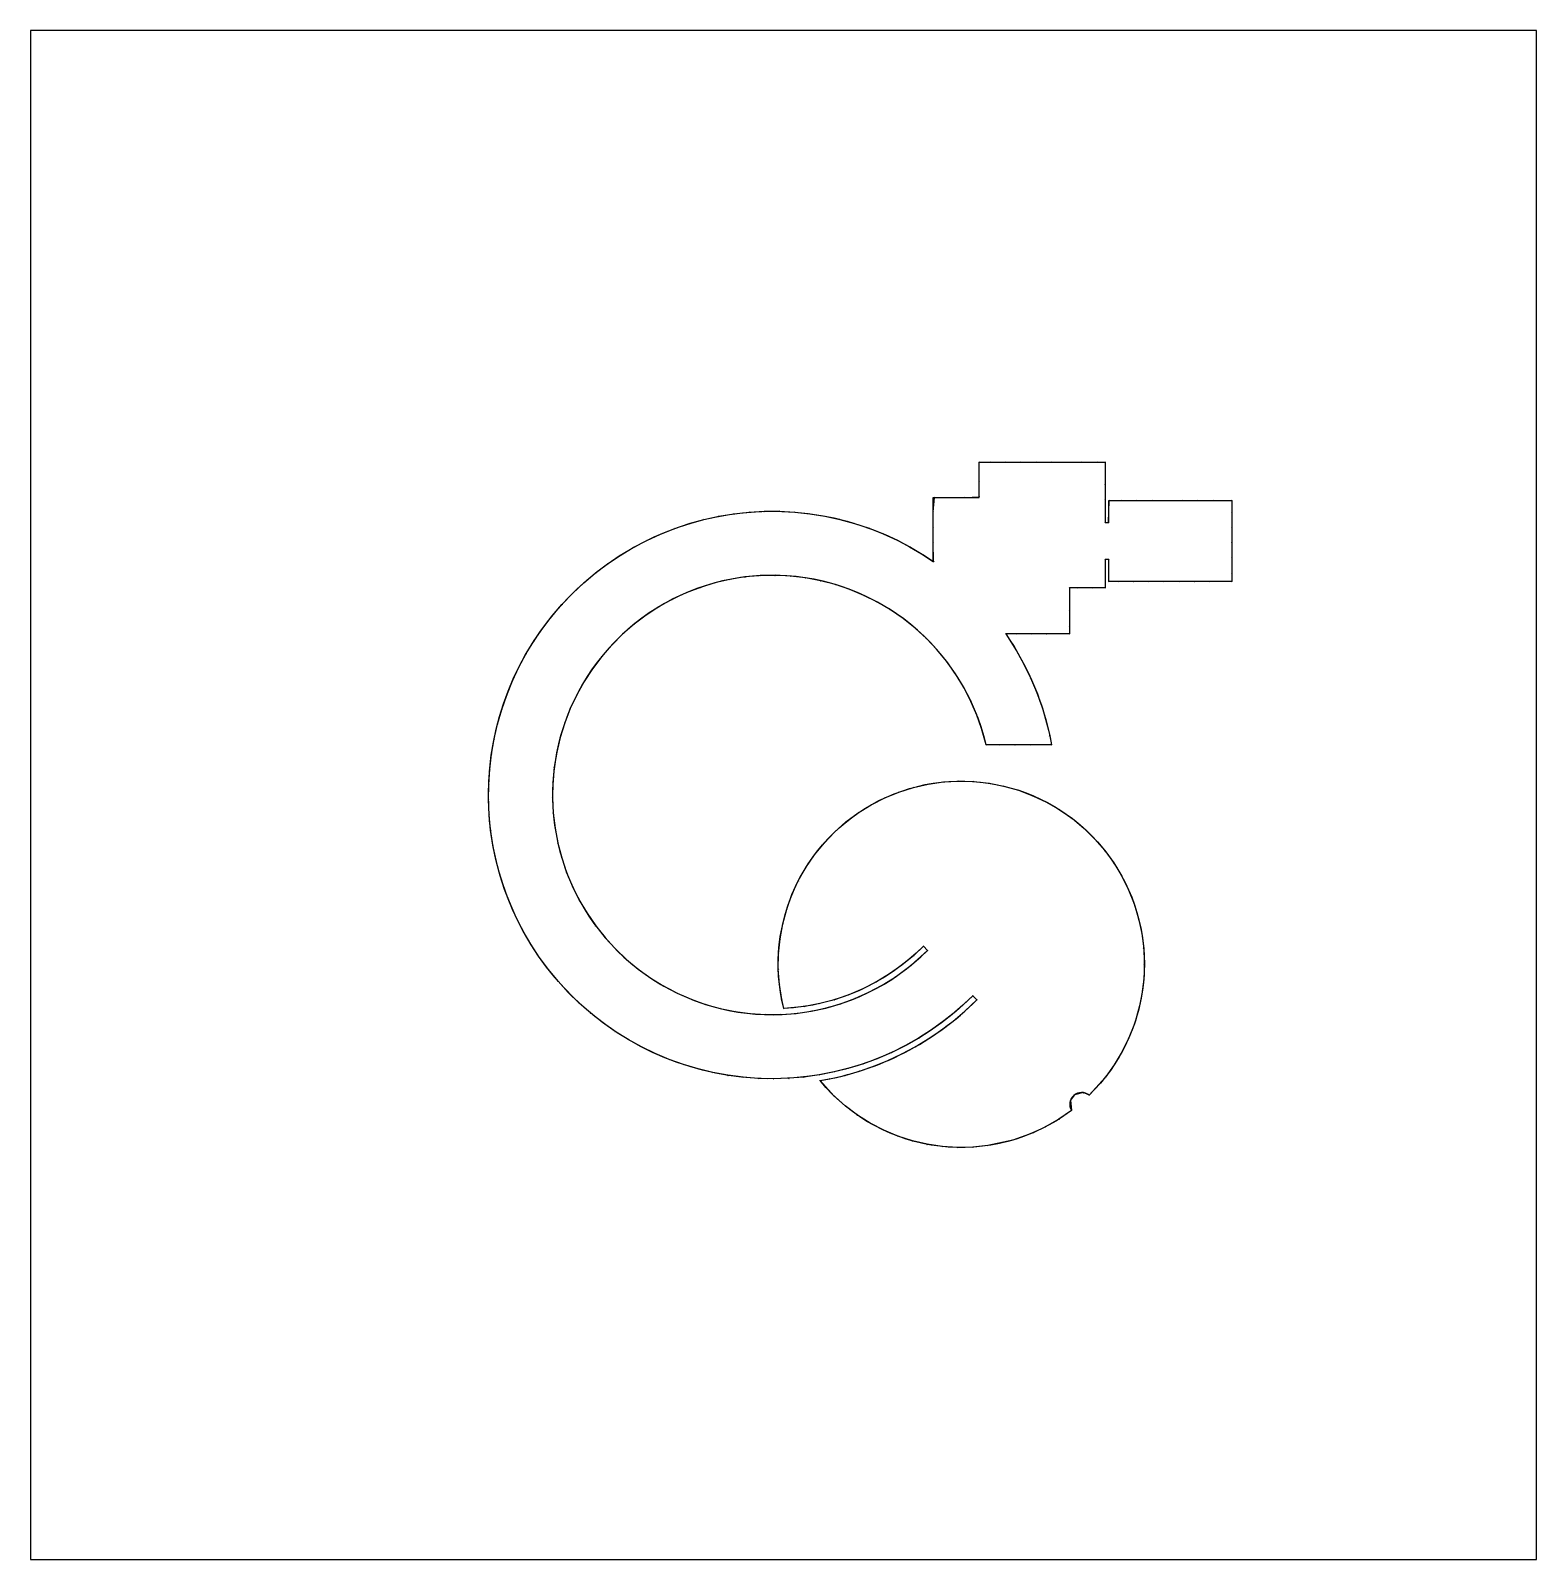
# Model space of a CAD drawing. Header units: millimetres. Extents: x 0 to 4936, y 0 to 5010.
import ezdxf

# ---------------------------------------------------------------- set-up
doc = ezdxf.new("R2010")
doc.units = ezdxf.units.MM
doc.header["$LTSCALE"] = 10
doc.header["$PDMODE"] = 3
doc.layers.add('Layer1', color=7, linetype='Continuous', true_color=0x000000)

msp = doc.modelspace()

# ---------------------------------------------------------------- linework, layer by layer
at = {"layer": 'Layer1'}
for points in [[(0, 0), (4936, 0), (4936, 5010), (0, 5010)], [(3408.7, 1505.1), (3411.7, 1471.3), (3371, 1443), (3326.6, 1417.4), (3286, 1398.2), (3220.2, 1374.4), (3138, 1356.3), (3088.3, 1351), (3038.3, 1349.9), (2988.4, 1353), (2939, 1360.3), (2890.3, 1371.7), (2842.8, 1387), (2796.6, 1406.3), (2752.3, 1429.4), (2710.1, 1456.1), (2670.2, 1486.3), (2633, 1519.7), (2587.7, 1569), (2620.1, 1575), (2668.9, 1586.3), (2716.9, 1600.1), (2764.2, 1616.4), (2810.5, 1635.2), (2855.8, 1656.4), (2899.9, 1679.9), (2942.7, 1705.8), (2984.1, 1733.8), (3023.9, 1764), (3062.1, 1796.3), (3101.7, 1834.3), (3088.6, 1847.4), (3032.7, 1795.9), (2993.7, 1764.5), (2953.1, 1735.4), (2911, 1708.4), (2867.5, 1683.8), (2822.7, 1661.5), (2776.8, 1641.7), (2729.9, 1624.4), (2682.2, 1609.6), (2633.7, 1597.4), (2584.6, 1587.8), (2535.1, 1580.8), (2485.3, 1576.6), (2435.3, 1575), (2385.4, 1576.1), (2335.5, 1579.9), (2285.9, 1586.4), (2236.8, 1595.5), (2188.2, 1607.3), (2140.3, 1621.6), (2093.2, 1638.5), (2047.2, 1657.9), (2002.2, 1679.8), (1958.5, 1704), (1916.1, 1730.5), (1875.2, 1759.3), (1836, 1790.3), (1798.4, 1823.3), (1762.7, 1858.3), (1728.9, 1895.1), (1697.2, 1933.7), (1667.5, 1974), (1640.1, 2015.8), (1614.9, 2059), (1592.1, 2103.5), (1571.8, 2149.1), (1553.9, 2195.8), (1538.6, 2243.4), (1525.8, 2291.7), (1515.6, 2340.7), (1508.1, 2390.1), (1503.3, 2439.9), (1501.1, 2489.8), (1501.7, 2539.8), (1504.9, 2589.7), (1510.8, 2639.3), (1519.3, 2688.6), (1530.5, 2737.3), (1544.3, 2785.4), (1560.6, 2832.6), (1579.5, 2878.9), (1600.8, 2924.1), (1624.5, 2968.2), (1650.6, 3010.8), (1678.9, 3052), (1709.4, 3091.7), (1741.9, 3129.6), (1776.5, 3165.7), (1813, 3199.9), (1851.2, 3232.1), (1891.1, 3262.2), (1932.6, 3290.2), (1975.5, 3315.8), (2019.7, 3339.1), (2065.1, 3360), (2111.6, 3378.4), (2159, 3394.3), (2207.2, 3407.7), (2256, 3418.4), (2305.4, 3426.5), (2355.1, 3431.9), (2405, 3434.6), (2455, 3434.7), (2504.9, 3432.1), (2554.6, 3426.7), (2604, 3418.8), (2652.8, 3408.2), (2701, 3394.9), (2748.5, 3379.1), (2795, 3360.8), (2840.4, 3340), (2884.7, 3316.8), (2927.7, 3291.3), (2960.2, 3269.8), (2959, 3333.1), (2959, 3383.1), (2959, 3433.1), (2962.6, 3479.5), (3012.6, 3479.5), (3062.6, 3479.5), (3109.5, 3482.6), (3109.5, 3532.6), (3109.5, 3596), (3146.1, 3596), (3196.1, 3596), (3246.1, 3596), (3296.1, 3596), (3346.1, 3596), (3396.1, 3596), (3446.1, 3596), (3496.1, 3596), (3522, 3596), (3522, 3521.9), (3522, 3471.9), (3522, 3398), (3532.8, 3398), (3535.4, 3470), (3576.1, 3470), (3626.1, 3470), (3676.1, 3470), (3726.1, 3470), (3776.1, 3470), (3826.1, 3470), (3876.1, 3470), (3937.9, 3470), (3937.9, 3431.8), (3937.9, 3381.8), (3937.9, 3331.8), (3937.9, 3281.8), (3937.9, 3231.8), (3937.9, 3205), (3864.7, 3205), (3814.7, 3205), (3764.7, 3205), (3714.7, 3205), (3664.7, 3205), (3614.7, 3205), (3564.7, 3205), (3534, 3205), (3534, 3277), (3522, 3277), (3522, 3183.5), (3480.2, 3183.5), (3430.2, 3183.5), (3405.5, 3183.5), (3405.5, 3108.2), (3405.5, 3058.2), (3405.5, 3033), (3330.7, 3033), (3280.7, 3033), (3230.7, 3033), (3196.6, 3033), (3232, 2977.5), (3256.2, 2933.8), (3278.1, 2888.8), (3297.5, 2842.8), (3314.4, 2795.7), (3328.7, 2747.8), (3340.5, 2699.2), (3346.4, 2669.3), (3276.8, 2669.3), (3226.8, 2669.3), (3176.8, 2669.3), (3132, 2669.3), (3117.4, 2722.5), (3100.6, 2769.6), (3080.6, 2815.5), (3057.5, 2859.8), (3031.4, 2902.4), (3002.4, 2943.1), (2970.6, 2981.7), (2936.2, 3018), (2899.4, 3051.8), (2860.3, 3083), (2819.2, 3111.4), (2776.2, 3136.9), (2731.5, 3159.3), (2685.4, 3178.6), (2638, 3194.6), (2589.7, 3207.3), (2540.6, 3216.6), (2490.9, 3222.5), (2441, 3224.9), (2391, 3223.9), (2341.2, 3219.4), (2291.9, 3211.4), (2243.2, 3200.1), (2195.4, 3185.4), (2148.8, 3167.4), (2103.5, 3146.2), (2059.8, 3121.9), (2017.9, 3094.7), (1978, 3064.6), (1940.2, 3031.8), (1904.8, 2996.5), (1872, 2958.8), (1841.9, 2918.9), (1814.6, 2877), (1790.2, 2833.4), (1769, 2788.1), (1750.9, 2741.5), (1736.2, 2693.7), (1724.8, 2645.1), (1716.7, 2595.7), (1712.2, 2545.9), (1711.1, 2496), (1713.4, 2446), (1719.2, 2396.4), (1728.5, 2347.3), (1741.1, 2298.9), (1757.1, 2251.5), (1776.3, 2205.4), (1798.7, 2160.7), (1824.1, 2117.6), (1852.4, 2076.4), (1883.6, 2037.3), (1917.3, 2000.5), (1953.6, 1966), (1992.1, 1934.2), (2032.8, 1905.1), (2075.4, 1879), (2119.7, 1855.8), (2165.5, 1835.7), (2212.6, 1818.9), (2260.7, 1805.4), (2309.6, 1795.3), (2359.2, 1788.6), (2409.1, 1785.3), (2459.1, 1785.5), (2508.9, 1789.2), (2558.4, 1796.4), (2607.2, 1806.9), (2655.3, 1820.8), (2702.2, 1838), (2747.8, 1858.5), (2791.9, 1882), (2834.3, 1908.5), (2886.5, 1947.9), (2940.1, 1995.9), (2926.7, 2009.3), (2894.9, 1979.5), (2856.3, 1947.8), (2815.5, 1918.9), (2772.8, 1893), (2728.3, 1870.2), (2682.3, 1850.6), (2635, 1834.3), (2586.7, 1821.5), (2537.6, 1812.1), (2468.7, 1805), (2462, 1835), (2454.4, 1884.4), (2451, 1934.3), (2451.7, 1984.2), (2456.6, 2034), (2465.6, 2083.1), (2478.6, 2131.4), (2495.7, 2178.4), (2516.6, 2223.8), (2541.2, 2267.3), (2569.3, 2308.6), (2600.8, 2347.5), (2635.4, 2383.5), (2672.8, 2416.6), (2712.9, 2446.5), (2755.4, 2472.9), (2799.9, 2495.6), (2846.1, 2514.6), (2893.8, 2529.7), (2942.5, 2540.7), (2992, 2547.7), (3041.9, 2550.5), (3091.9, 2549.2), (3141.6, 2543.7), (3190.6, 2534.1), (3238.7, 2520.4), (3285.5, 2502.8), (3330.6, 2481.3), (3373.8, 2456.2), (3414.8, 2427.5), (3453.2, 2395.6), (3488.9, 2360.5), (3521.5, 2322.6), (3550.8, 2282.2), (3576.7, 2239.4), (3598.9, 2194.6), (3617.3, 2148.1), (3631.8, 2100.3), (3642.2, 2051.4), (3648.6, 2001.8), (3650.8, 1951.9), (3648.8, 1901.9), (3642.7, 1852.3), (3632.4, 1803.4), (3618.1, 1755.5), (3599.9, 1708.9), (3577.9, 1664.1), (3552.2, 1621.2), (3523.1, 1580.6), (3469.9, 1521.2), (3451.7, 1529.6), (3422.1, 1522.6)]]:
    msp.add_lwpolyline(points, close=True, dxfattribs=at)
msp.add_lwpolyline([(3411.7, 1471.3, -0.403341), (2587.7, 1569, 0.156128), (3102, 1834), (3088.6, 1847.4, -2.1346), (2959, 3270.6), (2959, 3479.5), (3109.5, 3479.5), (3109.5, 3596), (3522, 3596), (3522, 3398), (3534, 3398), (3534, 3470), (3937.9, 3470), (3937.9, 3205), (3534, 3205), (3534, 3277), (3522, 3277), (3522, 3183.5), (3405.5, 3183.5), (3405.5, 3033), (3196.6, 3033, -0.106934), (3346.4, 2669.3), (3132, 2669.3, 3.853253), (2940.1, 1995.9), (2926.7, 2009.3, -0.184972), (2468.7, 1805, -1.727436), (3469.9, 1521.2, 0.842197)], format="xyb", close=True, dxfattribs=at)
for p in [(3109.5, 3596), (3146.1, 3596), (3196.1, 3596), (3246.1, 3596), (3296.1, 3596), (3346.1, 3596), (3396.1, 3596), (3446.1, 3596), (3496.1, 3596), (3522, 3596), (3109.5, 3532.6), (3522, 3521.9), (2962.6, 3479.5), (3012.6, 3479.5), (3062.6, 3479.5), (3109.5, 3482.6), (3522, 3471.9), (3535.4, 3470), (3576.1, 3470), (3626.1, 3470), (3676.1, 3470), (3726.1, 3470), (3776.1, 3470), (3826.1, 3470), (3876.1, 3470), (3937.9, 3470), (2207.2, 3407.7), (2256, 3418.4), (2305.4, 3426.5), (2355.1, 3431.9), (2405, 3434.6), (2455, 3434.7), (2504.9, 3432.1), (2554.6, 3426.7), (2604, 3418.8), (2652.8, 3408.2), (2959, 3433.1), (3937.9, 3431.8), (2065.1, 3360), (2111.6, 3378.4), (2159, 3394.3), (2701, 3394.9), (2748.5, 3379.1), (2795, 3360.8), (2959, 3383.1), (3522, 3398), (3532.8, 3398), (3937.9, 3381.8), (1975.5, 3315.8), (2019.7, 3339.1), (2840.4, 3340), (2884.7, 3316.8), (2959, 3333.1), (3937.9, 3331.8), (1891.1, 3262.2), (1932.6, 3290.2), (2927.7, 3291.3), (2960.2, 3269.8), (3522, 3277), (3534, 3277), (3937.9, 3281.8), (1851.2, 3232.1), (2291.9, 3211.4), (2341.2, 3219.4), (2391, 3223.9), (2441, 3224.9), (2490.9, 3222.5), (2540.6, 3216.6), (2589.7, 3207.3), (3937.9, 3231.8), (1776.5, 3165.7), (1813, 3199.9), (2148.8, 3167.4), (2195.4, 3185.4), (2243.2, 3200.1), (2638, 3194.6), (2685.4, 3178.6), (2731.5, 3159.3), (3405.5, 3183.5), (3430.2, 3183.5), (3480.2, 3183.5), (3522, 3183.5), (3534, 3205), (3564.7, 3205), (3614.7, 3205), (3664.7, 3205), (3714.7, 3205), (3764.7, 3205), (3814.7, 3205), (3864.7, 3205), (3937.9, 3205), (1741.9, 3129.6), (2059.8, 3121.9), (2103.5, 3146.2), (2776.2, 3136.9), (2819.2, 3111.4), (3405.5, 3108.2), (1709.4, 3091.7), (1978, 3064.6), (2017.9, 3094.7), (2860.3, 3083), (3405.5, 3058.2), (1650.6, 3010.8), (1678.9, 3052), (1940.2, 3031.8), (2899.4, 3051.8), (2936.2, 3018), (3196.6, 3033), (3230.7, 3033), (3280.7, 3033), (3330.7, 3033), (3405.5, 3033), (1624.5, 2968.2), (1872, 2958.8), (1904.8, 2996.5), (2970.6, 2981.7), (3232, 2977.5), (1600.8, 2924.1), (1841.9, 2918.9), (3002.4, 2943.1), (3256.2, 2933.8), (1579.5, 2878.9), (1814.6, 2877), (3031.4, 2902.4), (3057.5, 2859.8), (3278.1, 2888.8), (1560.6, 2832.6), (1790.2, 2833.4), (3080.6, 2815.5), (3297.5, 2842.8), (1544.3, 2785.4), (1769, 2788.1), (3100.6, 2769.6), (3314.4, 2795.7), (1530.5, 2737.3), (1750.9, 2741.5), (3117.4, 2722.5), (3328.7, 2747.8), (1519.3, 2688.6), (1736.2, 2693.7), (3132, 2669.3), (3176.8, 2669.3), (3226.8, 2669.3), (3276.8, 2669.3), (3340.5, 2699.2), (3346.4, 2669.3), (1510.8, 2639.3), (1724.8, 2645.1), (1504.9, 2589.7), (1716.7, 2595.7), (1501.7, 2539.8), (1712.2, 2545.9), (2846.1, 2514.6), (2893.8, 2529.7), (2942.5, 2540.7), (2992, 2547.7), (3041.9, 2550.5), (3091.9, 2549.2), (3141.6, 2543.7), (3190.6, 2534.1), (3238.7, 2520.4), (1501.1, 2489.8), (1711.1, 2496), (2755.4, 2472.9), (2799.9, 2495.6), (3285.5, 2502.8), (3330.6, 2481.3), (3373.8, 2456.2), (1503.3, 2439.9), (1713.4, 2446), (2672.8, 2416.6), (2712.9, 2446.5), (3414.8, 2427.5), (1508.1, 2390.1), (1719.2, 2396.4), (2635.4, 2383.5), (3453.2, 2395.6), (3488.9, 2360.5), (1515.6, 2340.7), (1728.5, 2347.3), (2569.3, 2308.6), (2600.8, 2347.5), (3521.5, 2322.6), (1525.8, 2291.7), (1741.1, 2298.9), (2541.2, 2267.3), (3550.8, 2282.2), (1538.6, 2243.4), (1757.1, 2251.5), (1776.3, 2205.4), (2516.6, 2223.8), (3576.7, 2239.4), (1553.9, 2195.8), (1798.7, 2160.7), (2495.7, 2178.4), (3598.9, 2194.6), (1571.8, 2149.1), (1592.1, 2103.5), (1824.1, 2117.6), (2478.6, 2131.4), (3617.3, 2148.1), (1614.9, 2059), (1852.4, 2076.4), (2465.6, 2083.1), (3631.8, 2100.3), (1640.1, 2015.8), (1883.6, 2037.3), (2456.6, 2034), (2926.7, 2009.3), (3642.2, 2051.4), (1667.5, 1974), (1917.3, 2000.5), (1953.6, 1966), (2451.7, 1984.2), (2894.9, 1979.5), (2940.1, 1995.9), (3648.6, 2001.8), (1697.2, 1933.7), (1992.1, 1934.2), (2032.8, 1905.1), (2451, 1934.3), (2815.5, 1918.9), (2834.3, 1908.5), (2856.3, 1947.8), (2886.5, 1947.9), (3650.8, 1951.9), (1728.9, 1895.1), (1762.7, 1858.3), (2075.4, 1879), (2119.7, 1855.8), (2454.4, 1884.4), (2728.3, 1870.2), (2747.8, 1858.5), (2772.8, 1893), (2791.9, 1882), (3648.8, 1901.9), (1798.4, 1823.3), (2165.5, 1835.7), (2212.6, 1818.9), (2260.7, 1805.4), (2462, 1835), (2468.7, 1805), (2537.6, 1812.1), (2586.7, 1821.5), (2607.2, 1806.9), (2635, 1834.3), (2655.3, 1820.8), (2682.3, 1850.6), (2702.2, 1838), (3088.6, 1847.4), (3101.7, 1834.3), (3632.4, 1803.4), (3642.7, 1852.3), (1836, 1790.3), (1875.2, 1759.3), (2309.6, 1795.3), (2359.2, 1788.6), (2409.1, 1785.3), (2459.1, 1785.5), (2508.9, 1789.2), (2558.4, 1796.4), (2993.7, 1764.5), (3023.9, 1764), (3032.7, 1795.9), (3062.1, 1796.3), (3618.1, 1755.5), (1916.1, 1730.5), (1958.5, 1704), (2911, 1708.4), (2942.7, 1705.8), (2953.1, 1735.4), (2984.1, 1733.8), (3599.9, 1708.9), (2002.2, 1679.8), (2047.2, 1657.9), (2822.7, 1661.5), (2855.8, 1656.4), (2867.5, 1683.8), (2899.9, 1679.9), (3577.9, 1664.1), (2093.2, 1638.5), (2140.3, 1621.6), (2188.2, 1607.3), (2682.2, 1609.6), (2729.9, 1624.4), (2764.2, 1616.4), (2776.8, 1641.7), (2810.5, 1635.2), (3552.2, 1621.2), (2236.8, 1595.5), (2285.9, 1586.4), (2335.5, 1579.9), (2385.4, 1576.1), (2435.3, 1575), (2485.3, 1576.6), (2535.1, 1580.8), (2584.6, 1587.8), (2587.7, 1569), (2620.1, 1575), (2633.7, 1597.4), (2668.9, 1586.3), (2716.9, 1600.1), (3523.1, 1580.6), (2633, 1519.7), (3408.7, 1505.1), (3422.1, 1522.6), (3451.7, 1529.6), (3469.9, 1521.2), (2670.2, 1486.3), (2710.1, 1456.1), (3411.7, 1471.3), (2752.3, 1429.4), (2796.6, 1406.3), (3326.6, 1417.4), (3371, 1443), (2842.8, 1387), (2890.3, 1371.7), (2939, 1360.3), (2988.4, 1353), (3138, 1356.3), (3220.2, 1374.4), (3286, 1398.2), (3038.3, 1349.9), (3088.3, 1351)]:
    msp.add_point(p, dxfattribs=at)

doc.saveas('drawing.dxf')
